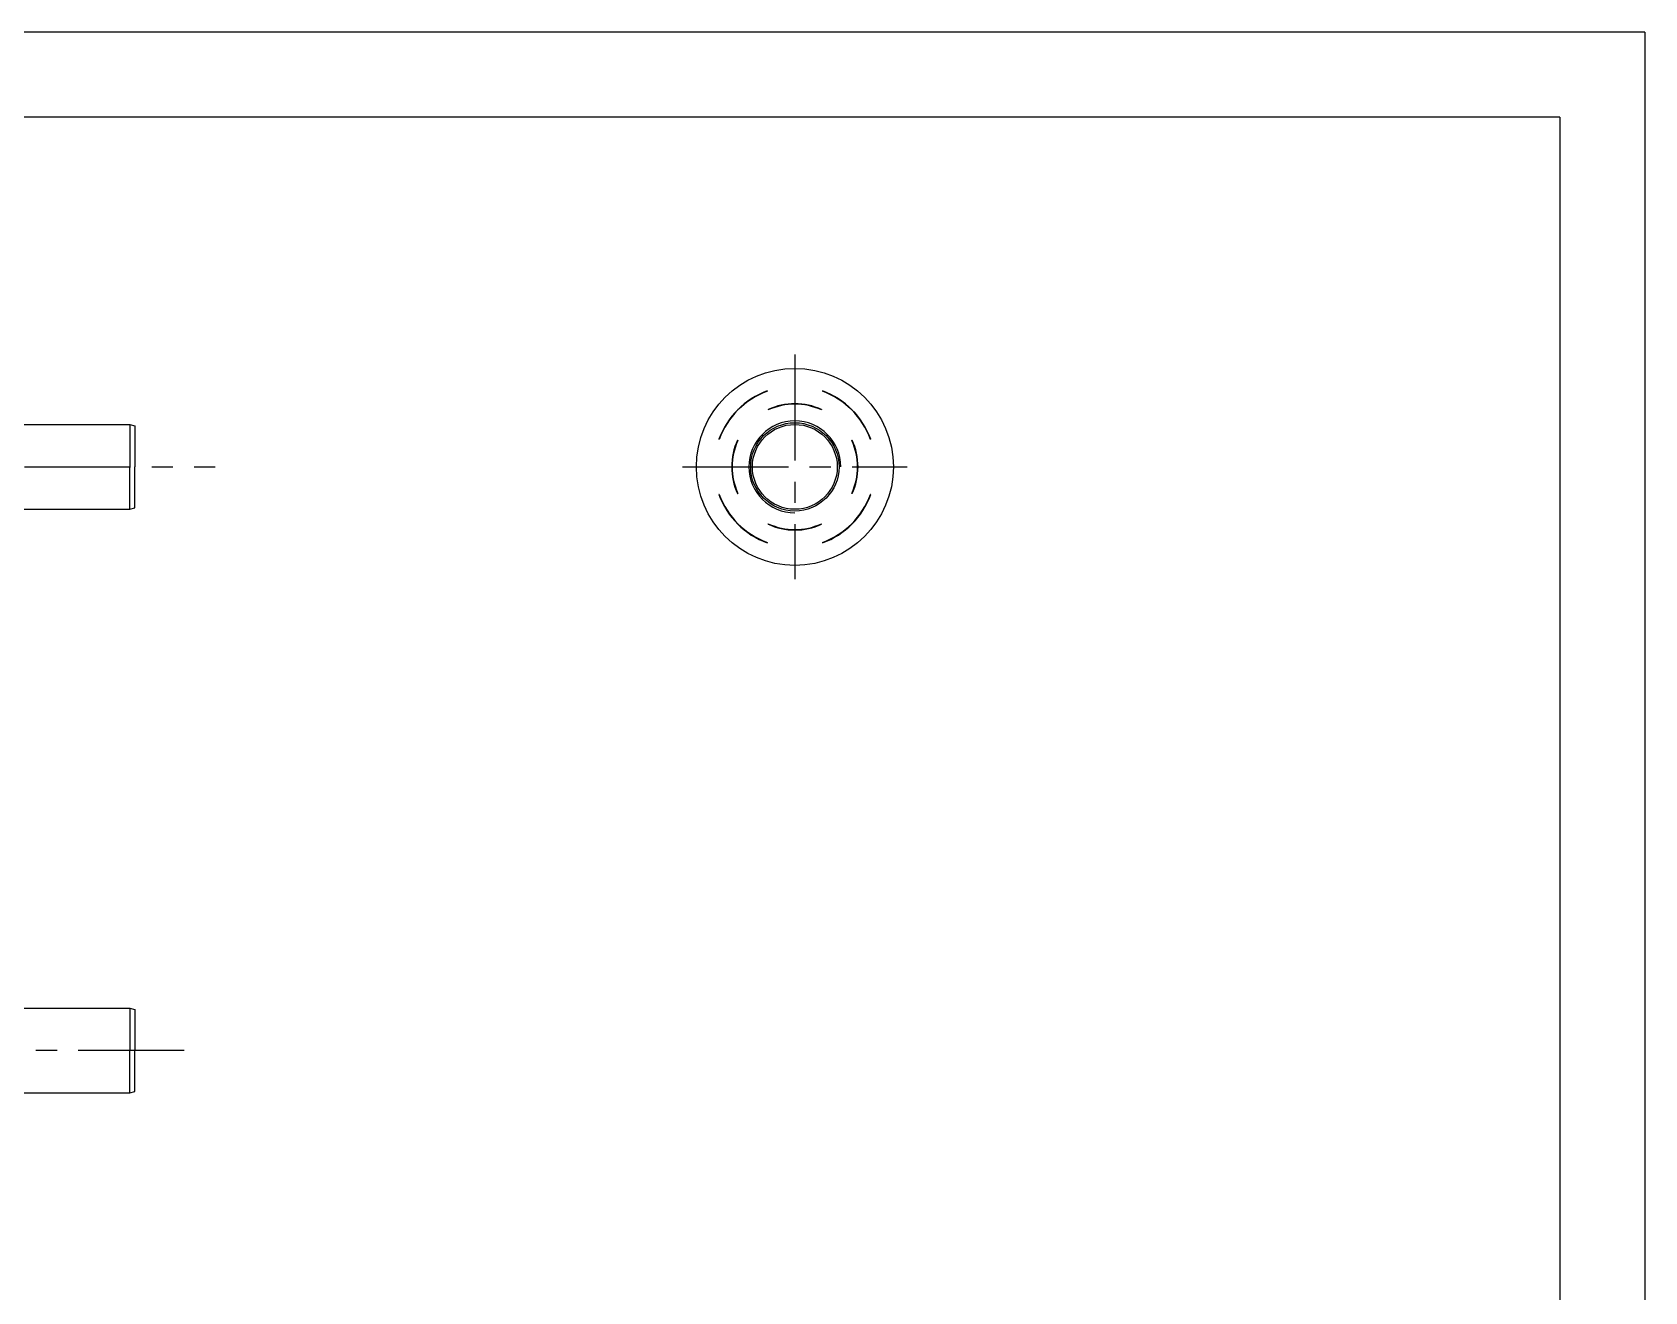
# Model space of a CAD drawing. Header units: millimetres. Extents: x -120 to 4920, y -120 to 3444.
# Drawn here: x 2638 to 4920, y 1662 to 3444 of the extents above; entities that cross this region are included whole.
import ezdxf

# ---------------------------------------------------------------- set-up
doc = ezdxf.new("R2010")
doc.units = ezdxf.units.MM
doc.header["$LTSCALE"] = 120
doc.linetypes.add('CENTER', pattern=[2, 1.25, -0.25, 0.25, -0.25])
for name, color, linetype in [('2细线层', 4, 'Continuous'), ('3中心线层', 1, 'CENTER'), ('7标注层', 4, 'Continuous'), ('图框层', 7, 'Continuous')]:
    doc.layers.add(name, color=color, linetype=linetype)

msp = doc.modelspace()

# ---------------------------------------------------------------- linework, layer by layer
for p, q in [((3678.26, 2936.02), (3678.06, 2936.58)), ((3756.31, 2936.58), (3756.11, 2936.02)), ((3679.4, 2910.11), (3679.66, 2909.56)), ((3754.97, 2910.11), (3754.72, 2909.56)), ((2227.92, 2889.08), (2775.92, 2889.08)), ((2775.92, 2889.08), (2775.92, 2829.08)), ((2775.92, 2889.08), (2782.92, 2887.21)), ((2782.92, 2887.21), (2782.92, 2829.08)), ((3609.69, 2868.21), (3610.25, 2868.01)), ((3636.16, 2866.87), (3636.71, 2866.61)), ((3798.21, 2866.87), (3797.67, 2866.61)), ((3824.12, 2868.01), (3824.69, 2868.21)), ((2775.92, 2769.08), (2775.92, 2829.08)), ((2782.92, 2770.96), (2782.92, 2829.08)), ((3610.25, 2790.16), (3609.69, 2789.96)), ((3636.16, 2791.3), (3636.71, 2791.56)), ((3798.21, 2791.3), (3797.67, 2791.56)), ((3824.69, 2789.96), (3824.12, 2790.16)), ((2227.92, 2769.08), (2775.92, 2769.08)), ((2775.92, 2769.08), (2782.92, 2770.96)), ((3679.4, 2748.06), (3679.66, 2748.6)), ((3754.97, 2748.06), (3754.72, 2748.6)), ((3678.06, 2721.58), (3678.26, 2722.15)), ((3756.11, 2722.15), (3756.31, 2721.58)), ((2227.92, 2063.23), (2775.92, 2063.23)), ((2775.92, 2063.23), (2775.92, 2003.23)), ((2775.92, 2063.23), (2782.92, 2061.35)), ((2782.92, 2061.35), (2782.92, 2003.23)), ((2775.92, 1943.23), (2775.92, 2003.23)), ((2782.92, 1945.1), (2782.92, 2003.23)), ((2227.92, 1943.23), (2775.92, 1943.23)), ((2775.92, 1943.23), (2782.92, 1945.1))]:
    msp.add_line(p, q)
for radius in [139.4, 62.5, 60]:
    msp.add_circle((3717.19, 2829.08), radius)
for radius, start, end in [(114.4, 110, 160), (113.8, 110, 160), (113.8, 20, 70), (114.4, 20, 70), (89.4, 65, 115), (88.8, 65, 115), (89.4, 155, 205), (88.8, 155, 205), (88.8, 335, 25), (89.4, 335, 25), (114.4, 200, 250), (113.8, 200, 250), (113.8, 290, 340), (114.4, 290, 340), (89.4, 245, 295), (88.8, 245, 295)]:
    msp.add_arc((3717.19, 2829.08), radius, start, end)
at = {"layer": '2细线层'}
for q in [(-120, 3444), (4920, -120)]:
    msp.add_line((4920, 3444), q, dxfattribs=at)
at = {"layer": '3中心线层'}
for p, q in [((3717.19, 2988.14), (3717.19, 2670.02)), ((1427.14, 2829.08), (2897, 2829.08)), ((3558.13, 2829.08), (3876.25, 2829.08)), ((2853.02, 2003.23), (1429.54, 2003.23))]:
    msp.add_line(p, q, dxfattribs=at)
at = {"layer": '7标注层'}
msp.add_arc((3717.19, 2829.08), 65, 0, 270, dxfattribs=at)
at = {"layer": '图框层'}
for q in [(0, 3324), (4800, 0)]:
    msp.add_line((4800, 3324), q, dxfattribs=at)

doc.saveas('drawing.dxf')
